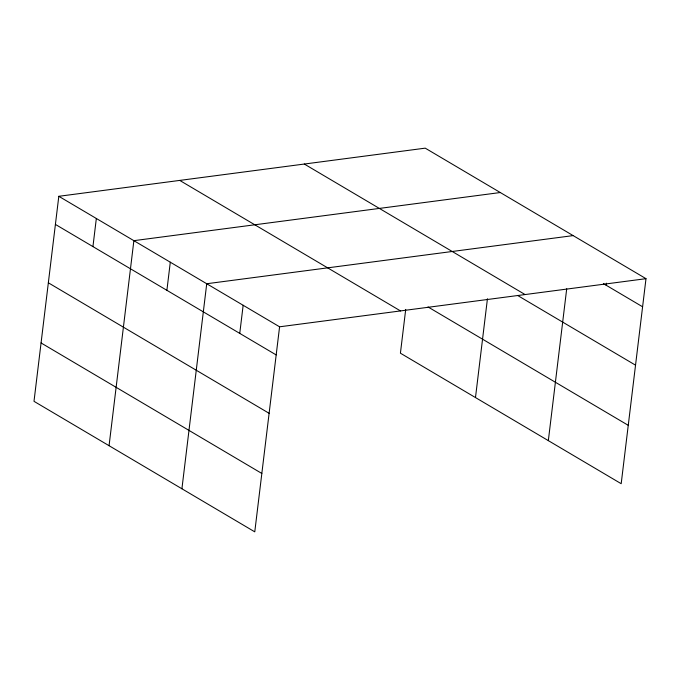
<?xml version="1.0" encoding="UTF-8"?>
<svg xmlns="http://www.w3.org/2000/svg" width="680" height="680" viewBox="0 0 680 680"><rect width="100%" height="100%" fill="white"/><g stroke="black" fill="none" stroke-linecap="round" stroke-linejoin="round"><path stroke-width="1.02" d="M58.811 196.299L34 401.327L254.77 531.845L279.582 326.808L58.811 196.299L425.229 148.155L646 278.673L621.188 483.701L400.418 353.192L405.714 309.409M92.939 246.611L96.339 218.484M109.064 445.706L133.875 240.669L500.293 192.533M166.897 290.326L170.297 262.208M181.917 488.775L206.728 283.738L573.146 235.603M239.751 333.396L243.159 305.277M475.481 397.562L487.441 298.741M548.335 440.631L566.712 288.745M606.169 285.251L606.424 283.169M279.582 326.808L646 278.673M603.44 283.637L642.6 306.791M304.308 164.042L525.079 294.559M518.049 295.724L635.528 365.168M428.034 306.96L628.252 425.323M179.732 180.412L400.503 310.922M55.411 224.417L276.182 354.926M48.348 282.803L269.118 413.312M41.063 342.95L261.834 473.458"/></g></svg>
